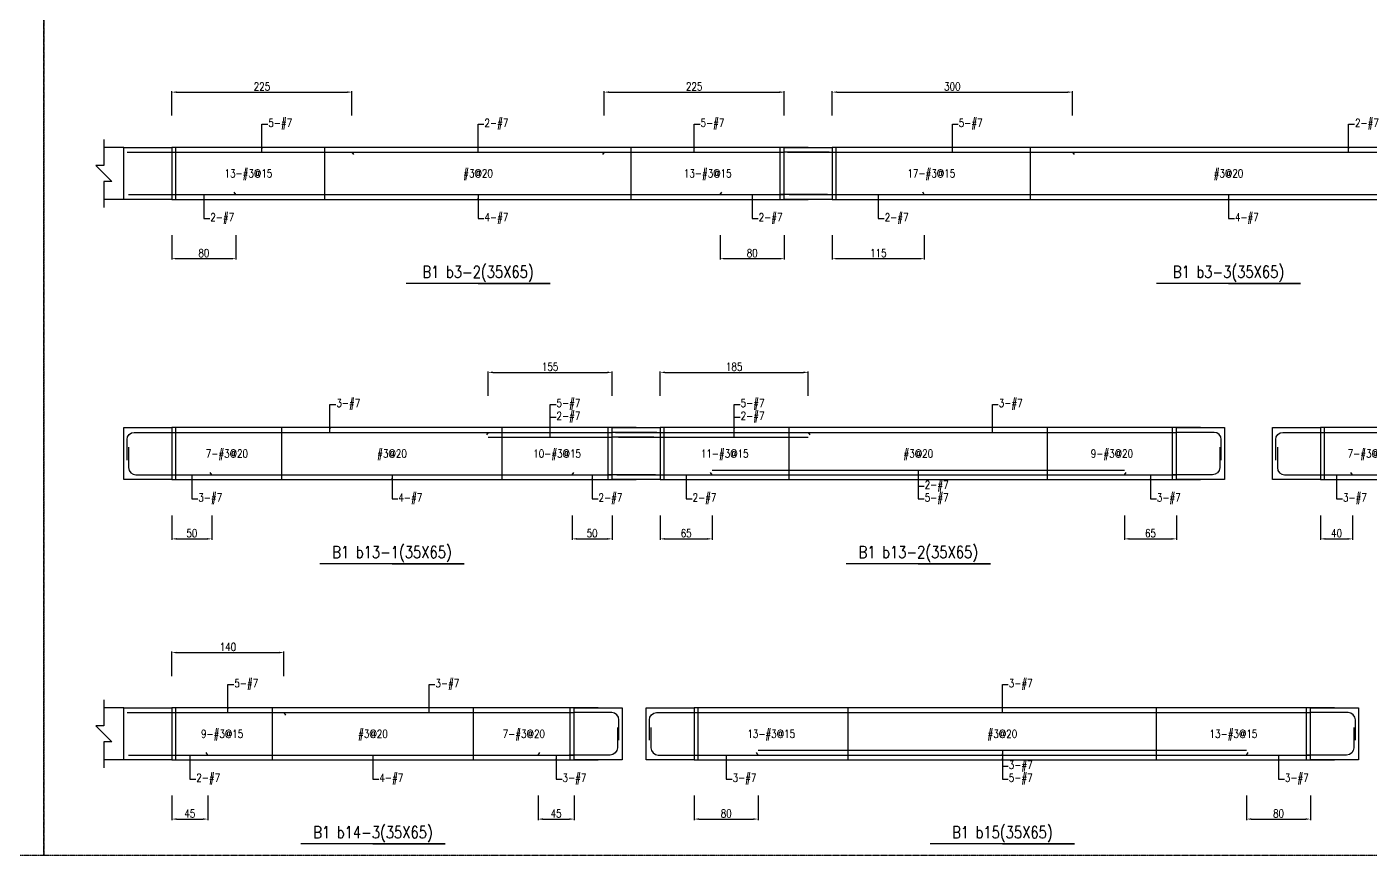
# Model space of a CAD drawing. Header units: millimetres. Extents: x 0 to 84580, y -12276 to 4373.
# Drawn here: x 74872 to 76550, y 0 to 1034 of the extents above; entities that cross this region are included whole.
import ezdxf
from ezdxf.enums import TextEntityAlignment as Align

# ---------------------------------------------------------------- set-up
doc = ezdxf.new("R2010")
doc.units = ezdxf.units.MM
doc.header["$MEASUREMENT"] = 0
doc.linetypes.add('CENTER', pattern=[2, 1.25, -0.25, 0.25, -0.25])
for name, color, linetype in [('S-DIM', 2, 'Continuous'), ('S-GRID', 1, 'CENTER'), ('S-LEADER', 2, 'Continuous'), ('S-RC', 130, 'Continuous'), ('S-REINF', 6, 'Continuous'), ('S-TEXT', 2, 'Continuous')]:
    doc.layers.add(name, color=color, linetype=linetype)
doc.styles.add('CS4', font='romans.shx', dxfattribs={"width": 0.8, "bigfont": 'lsp.shx'})
doc.styles.get("Standard").update_dxf_attribs({"font": 'arial.ttf'})
doc.dimstyles.new('ISO-25', dxfattribs={"dimtxt": 2.5, "dimasz": 2.5, "dimexe": 1.25, "dimexo": 0.625, "dimtad": 1, "dimtxsty": 'Standard', "dimcen": 2.5, "dimadec": 0, "dimazin": 0, "dimtfac": 1, "dimtmove": 0, "dimatfit": 3, "dimfxl": 0, "dimarcsym": 0})

# ---------------------------------------------------------------- blocks, each defined once
blk = doc.blocks.new('*D2091')
at = {"layer": 'DEFPOINTS', "color": 0, "transparency": 16777216}
for p in [(75278, 953), (75053, 923), (75278, 923)]:
    blk.add_point(p, dxfattribs=at)
at = {"layer": 'S-DIM', "color": 0, "lineweight": -2, "transparency": 16777216}
for p, q in [((75053, 923.625), (75053, 954.25)), ((75059, 953), (75272, 953)), ((75278, 923.625), (75278, 954.25))]:
    blk.add_line(p, q, dxfattribs=at)
at = {"layer": 'S-DIM', "color": 0, "transparency": 16777216}
for points in [[(75059, 954), (75059, 952), (75053, 953)], [(75272, 954), (75272, 952), (75278, 953)]]:
    blk.add_solid(points, dxfattribs=at)
at = {"layer": 'S-DIM', "color": 0, "transparency": 16777216, "insert": (75165.5, 960), "char_height": 10, "attachment_point": 5, "style": 'CS4'}
blk.add_mtext('225', dxfattribs=at)
blk = doc.blocks.new('*D2127')
at = {"layer": 'DEFPOINTS', "color": 0, "transparency": 16777216}
for p in [(75818, 953), (75593, 923), (75818, 923)]:
    blk.add_point(p, dxfattribs=at)
at = {"layer": 'S-DIM', "color": 0, "lineweight": -2, "transparency": 16777216}
for p, q in [((75593, 923.625), (75593, 954.25)), ((75599, 953), (75812, 953)), ((75818, 923.625), (75818, 954.25))]:
    blk.add_line(p, q, dxfattribs=at)
at = {"layer": 'S-DIM', "color": 0, "transparency": 16777216}
for points in [[(75599, 954), (75599, 952), (75593, 953)], [(75812, 954), (75812, 952), (75818, 953)]]:
    blk.add_solid(points, dxfattribs=at)
at = {"layer": 'S-DIM', "color": 0, "transparency": 16777216, "insert": (75705.5, 960), "char_height": 10, "attachment_point": 5, "style": 'CS4'}
blk.add_mtext('225', dxfattribs=at)
blk = doc.blocks.new('*D2128')
at = {"layer": 'DEFPOINTS', "color": 0, "transparency": 16777216}
for p in [(75053, 775), (75133, 775), (75133, 745)]:
    blk.add_point(p, dxfattribs=at)
at = {"layer": 'S-DIM', "color": 0, "lineweight": -2, "transparency": 16777216}
for p, q in [((75053, 774.375), (75053, 743.75)), ((75133, 774.375), (75133, 743.75)), ((75059, 745), (75127, 745))]:
    blk.add_line(p, q, dxfattribs=at)
at = {"layer": 'S-DIM', "color": 0, "transparency": 16777216}
for points in [[(75059, 746), (75059, 744), (75053, 745)], [(75127, 746), (75127, 744), (75133, 745)]]:
    blk.add_solid(points, dxfattribs=at)
at = {"layer": 'S-DIM', "color": 0, "transparency": 16777216, "insert": (75093, 752), "char_height": 10, "attachment_point": 5, "style": 'CS4'}
blk.add_mtext('80', dxfattribs=at)
blk = doc.blocks.new('*D2129')
at = {"layer": 'DEFPOINTS', "color": 0, "transparency": 16777216}
for p in [(75738, 775), (75818, 775), (75818, 745)]:
    blk.add_point(p, dxfattribs=at)
at = {"layer": 'S-DIM', "color": 0, "lineweight": -2, "transparency": 16777216}
for p, q in [((75738, 774.375), (75738, 743.75)), ((75818, 774.375), (75818, 743.75)), ((75744, 745), (75812, 745))]:
    blk.add_line(p, q, dxfattribs=at)
at = {"layer": 'S-DIM', "color": 0, "transparency": 16777216}
for points in [[(75744, 746), (75744, 744), (75738, 745)], [(75812, 746), (75812, 744), (75818, 745)]]:
    blk.add_solid(points, dxfattribs=at)
at = {"layer": 'S-DIM', "color": 0, "transparency": 16777216, "insert": (75778, 752), "char_height": 10, "attachment_point": 5, "style": 'CS4'}
blk.add_mtext('80', dxfattribs=at)
blk = doc.blocks.new('*D2130')
at = {"layer": 'DEFPOINTS', "color": 0, "transparency": 16777216}
for p in [(76178, 953), (75878, 923), (76178, 923)]:
    blk.add_point(p, dxfattribs=at)
at = {"layer": 'S-DIM', "color": 0, "lineweight": -2, "transparency": 16777216}
for p, q in [((75878, 923.625), (75878, 954.25)), ((75884, 953), (76172, 953)), ((76178, 923.625), (76178, 954.25))]:
    blk.add_line(p, q, dxfattribs=at)
at = {"layer": 'S-DIM', "color": 0, "transparency": 16777216}
for points in [[(75884, 954), (75884, 952), (75878, 953)], [(76172, 954), (76172, 952), (76178, 953)]]:
    blk.add_solid(points, dxfattribs=at)
at = {"layer": 'S-DIM', "color": 0, "transparency": 16777216, "insert": (76028, 960), "char_height": 10, "attachment_point": 5, "style": 'CS4'}
blk.add_mtext('300', dxfattribs=at)
blk = doc.blocks.new('*D2131')
at = {"layer": 'DEFPOINTS', "color": 0, "transparency": 16777216}
for p in [(75878, 775), (75993, 775), (75993, 745)]:
    blk.add_point(p, dxfattribs=at)
at = {"layer": 'S-DIM', "color": 0, "lineweight": -2, "transparency": 16777216}
for p, q in [((75878, 774.375), (75878, 743.75)), ((75993, 774.375), (75993, 743.75)), ((75884, 745), (75987, 745))]:
    blk.add_line(p, q, dxfattribs=at)
at = {"layer": 'S-DIM', "color": 0, "transparency": 16777216}
for points in [[(75884, 746), (75884, 744), (75878, 745)], [(75987, 746), (75987, 744), (75993, 745)]]:
    blk.add_solid(points, dxfattribs=at)
at = {"layer": 'S-DIM', "color": 0, "transparency": 16777216, "insert": (75935.5, 752), "char_height": 10, "attachment_point": 5, "style": 'CS4'}
blk.add_mtext('115', dxfattribs=at)
blk = doc.blocks.new('*D2133')
at = {"layer": 'DEFPOINTS', "color": 0, "transparency": 16777216}
for p in [(75603, 603), (75448, 573), (75603, 573)]:
    blk.add_point(p, dxfattribs=at)
at = {"layer": 'S-DIM', "color": 0, "lineweight": -2, "transparency": 16777216}
for p, q in [((75448, 573.625), (75448, 604.25)), ((75603, 573.625), (75603, 604.25)), ((75454, 603), (75597, 603))]:
    blk.add_line(p, q, dxfattribs=at)
at = {"layer": 'S-DIM', "color": 0, "transparency": 16777216}
for points in [[(75454, 604), (75454, 602), (75448, 603)], [(75597, 604), (75597, 602), (75603, 603)]]:
    blk.add_solid(points, dxfattribs=at)
at = {"layer": 'S-DIM', "color": 0, "transparency": 16777216, "insert": (75525.5, 610), "char_height": 10, "attachment_point": 5, "style": 'CS4'}
blk.add_mtext('155', dxfattribs=at)
blk = doc.blocks.new('*D2134')
at = {"layer": 'DEFPOINTS', "color": 0, "transparency": 16777216}
for p in [(75053, 425), (75103, 425), (75103, 395)]:
    blk.add_point(p, dxfattribs=at)
at = {"layer": 'S-DIM', "color": 0, "lineweight": -2, "transparency": 16777216}
for p, q in [((75053, 424.375), (75053, 393.75)), ((75103, 424.375), (75103, 393.75)), ((75059, 395), (75097, 395))]:
    blk.add_line(p, q, dxfattribs=at)
at = {"layer": 'S-DIM', "color": 0, "transparency": 16777216}
for points in [[(75059, 396), (75059, 394), (75053, 395)], [(75097, 396), (75097, 394), (75103, 395)]]:
    blk.add_solid(points, dxfattribs=at)
at = {"layer": 'S-DIM', "color": 0, "transparency": 16777216, "insert": (75078, 402), "char_height": 10, "attachment_point": 5, "style": 'CS4'}
blk.add_mtext('50', dxfattribs=at)
blk = doc.blocks.new('*D2135')
at = {"layer": 'DEFPOINTS', "color": 0, "transparency": 16777216}
for p in [(75553, 425), (75603, 425), (75603, 395)]:
    blk.add_point(p, dxfattribs=at)
at = {"layer": 'S-DIM', "color": 0, "lineweight": -2, "transparency": 16777216}
for p, q in [((75553, 424.375), (75553, 393.75)), ((75603, 424.375), (75603, 393.75)), ((75559, 395), (75597, 395))]:
    blk.add_line(p, q, dxfattribs=at)
at = {"layer": 'S-DIM', "color": 0, "transparency": 16777216}
for points in [[(75559, 396), (75559, 394), (75553, 395)], [(75597, 396), (75597, 394), (75603, 395)]]:
    blk.add_solid(points, dxfattribs=at)
at = {"layer": 'S-DIM', "color": 0, "transparency": 16777216, "insert": (75578, 402), "char_height": 10, "attachment_point": 5, "style": 'CS4'}
blk.add_mtext('50', dxfattribs=at)
blk = doc.blocks.new('*D2136')
at = {"layer": 'DEFPOINTS', "color": 0, "transparency": 16777216}
for p in [(75848, 603), (75663, 573), (75848, 573)]:
    blk.add_point(p, dxfattribs=at)
at = {"layer": 'S-DIM', "color": 0, "lineweight": -2, "transparency": 16777216}
for p, q in [((75663, 573.625), (75663, 604.25)), ((75848, 573.625), (75848, 604.25)), ((75669, 603), (75842, 603))]:
    blk.add_line(p, q, dxfattribs=at)
at = {"layer": 'S-DIM', "color": 0, "transparency": 16777216}
for points in [[(75669, 604), (75669, 602), (75663, 603)], [(75842, 604), (75842, 602), (75848, 603)]]:
    blk.add_solid(points, dxfattribs=at)
at = {"layer": 'S-DIM', "color": 0, "transparency": 16777216, "insert": (75755.5, 610), "char_height": 10, "attachment_point": 5, "style": 'CS4'}
blk.add_mtext('185', dxfattribs=at)
blk = doc.blocks.new('*D2137')
at = {"layer": 'DEFPOINTS', "color": 0, "transparency": 16777216}
for p in [(75663, 425), (75728, 425), (75728, 395)]:
    blk.add_point(p, dxfattribs=at)
at = {"layer": 'S-DIM', "color": 0, "lineweight": -2, "transparency": 16777216}
for p, q in [((75663, 424.375), (75663, 393.75)), ((75728, 424.375), (75728, 393.75)), ((75669, 395), (75722, 395))]:
    blk.add_line(p, q, dxfattribs=at)
at = {"layer": 'S-DIM', "color": 0, "transparency": 16777216}
for points in [[(75669, 396), (75669, 394), (75663, 395)], [(75722, 396), (75722, 394), (75728, 395)]]:
    blk.add_solid(points, dxfattribs=at)
at = {"layer": 'S-DIM', "color": 0, "transparency": 16777216, "insert": (75695.5, 402), "char_height": 10, "attachment_point": 5, "style": 'CS4'}
blk.add_mtext('65', dxfattribs=at)
blk = doc.blocks.new('*D2138')
at = {"layer": 'DEFPOINTS', "color": 0, "transparency": 16777216}
for p in [(76243, 425), (76308, 425), (76308, 395)]:
    blk.add_point(p, dxfattribs=at)
at = {"layer": 'S-DIM', "color": 0, "lineweight": -2, "transparency": 16777216}
for p, q in [((76243, 424.375), (76243, 393.75)), ((76308, 424.375), (76308, 393.75)), ((76249, 395), (76302, 395))]:
    blk.add_line(p, q, dxfattribs=at)
at = {"layer": 'S-DIM', "color": 0, "transparency": 16777216}
for points in [[(76249, 396), (76249, 394), (76243, 395)], [(76302, 396), (76302, 394), (76308, 395)]]:
    blk.add_solid(points, dxfattribs=at)
at = {"layer": 'S-DIM', "color": 0, "transparency": 16777216, "insert": (76275.5, 402), "char_height": 10, "attachment_point": 5, "style": 'CS4'}
blk.add_mtext('65', dxfattribs=at)
blk = doc.blocks.new('*D2140')
at = {"layer": 'DEFPOINTS', "color": 0, "transparency": 16777216}
for p in [(76488, 425), (76528, 425), (76528, 395)]:
    blk.add_point(p, dxfattribs=at)
at = {"layer": 'S-DIM', "color": 0, "lineweight": -2, "transparency": 16777216}
for p, q in [((76488, 424.375), (76488, 393.75)), ((76528, 424.375), (76528, 393.75)), ((76494, 395), (76522, 395))]:
    blk.add_line(p, q, dxfattribs=at)
at = {"layer": 'S-DIM', "color": 0, "transparency": 16777216}
for points in [[(76494, 396), (76494, 394), (76488, 395)], [(76522, 396), (76522, 394), (76528, 395)]]:
    blk.add_solid(points, dxfattribs=at)
at = {"layer": 'S-DIM', "color": 0, "transparency": 16777216, "insert": (76508, 402), "char_height": 10, "attachment_point": 5, "style": 'CS4'}
blk.add_mtext('40', dxfattribs=at)
blk = doc.blocks.new('*D2146')
at = {"layer": 'DEFPOINTS', "color": 0, "transparency": 16777216}
for p in [(75193, 253), (75053, 223), (75193, 223)]:
    blk.add_point(p, dxfattribs=at)
at = {"layer": 'S-DIM', "color": 0, "lineweight": -2, "transparency": 16777216}
for p, q in [((75053, 223.625), (75053, 254.25)), ((75059, 253), (75187, 253)), ((75193, 223.625), (75193, 254.25))]:
    blk.add_line(p, q, dxfattribs=at)
at = {"layer": 'S-DIM', "color": 0, "transparency": 16777216}
for points in [[(75059, 254), (75059, 252), (75053, 253)], [(75187, 254), (75187, 252), (75193, 253)]]:
    blk.add_solid(points, dxfattribs=at)
at = {"layer": 'S-DIM', "color": 0, "transparency": 16777216, "insert": (75123, 260), "char_height": 10, "attachment_point": 5, "style": 'CS4'}
blk.add_mtext('140', dxfattribs=at)
blk = doc.blocks.new('*D2147')
at = {"layer": 'DEFPOINTS', "color": 0, "transparency": 16777216}
for p in [(75053, 75), (75098, 75), (75098, 45)]:
    blk.add_point(p, dxfattribs=at)
at = {"layer": 'S-DIM', "color": 0, "lineweight": -2, "transparency": 16777216}
for p, q in [((75053, 74.375), (75053, 43.75)), ((75098, 74.375), (75098, 43.75)), ((75059, 45), (75092, 45))]:
    blk.add_line(p, q, dxfattribs=at)
at = {"layer": 'S-DIM', "color": 0, "transparency": 16777216}
for points in [[(75059, 46), (75059, 44), (75053, 45)], [(75092, 46), (75092, 44), (75098, 45)]]:
    blk.add_solid(points, dxfattribs=at)
at = {"layer": 'S-DIM', "color": 0, "transparency": 16777216, "insert": (75075.5, 52), "char_height": 10, "attachment_point": 5, "style": 'CS4'}
blk.add_mtext('45', dxfattribs=at)
blk = doc.blocks.new('*D2148')
at = {"layer": 'DEFPOINTS', "color": 0, "transparency": 16777216}
for p in [(75510.5, 75), (75555.5, 75), (75555.5, 45)]:
    blk.add_point(p, dxfattribs=at)
at = {"layer": 'S-DIM', "color": 0, "lineweight": -2, "transparency": 16777216}
for p, q in [((75510.5, 74.375), (75510.5, 43.75)), ((75555.5, 74.375), (75555.5, 43.75)), ((75516.5, 45), (75549.5, 45))]:
    blk.add_line(p, q, dxfattribs=at)
at = {"layer": 'S-DIM', "color": 0, "transparency": 16777216}
for points in [[(75516.5, 46), (75516.5, 44), (75510.5, 45)], [(75549.5, 46), (75549.5, 44), (75555.5, 45)]]:
    blk.add_solid(points, dxfattribs=at)
at = {"layer": 'S-DIM', "color": 0, "transparency": 16777216, "insert": (75533, 52), "char_height": 10, "attachment_point": 5, "style": 'CS4'}
blk.add_mtext('45', dxfattribs=at)
blk = doc.blocks.new('*D2149')
at = {"layer": 'DEFPOINTS', "color": 0, "transparency": 16777216}
for p in [(75705.5, 75), (75785.5, 75), (75785.5, 45)]:
    blk.add_point(p, dxfattribs=at)
at = {"layer": 'S-DIM', "color": 0, "lineweight": -2, "transparency": 16777216}
for p, q in [((75705.5, 74.375), (75705.5, 43.75)), ((75785.5, 74.375), (75785.5, 43.75)), ((75711.5, 45), (75779.5, 45))]:
    blk.add_line(p, q, dxfattribs=at)
at = {"layer": 'S-DIM', "color": 0, "transparency": 16777216}
for points in [[(75711.5, 46), (75711.5, 44), (75705.5, 45)], [(75779.5, 46), (75779.5, 44), (75785.5, 45)]]:
    blk.add_solid(points, dxfattribs=at)
at = {"layer": 'S-DIM', "color": 0, "transparency": 16777216, "insert": (75745.5, 52), "char_height": 10, "attachment_point": 5, "style": 'CS4'}
blk.add_mtext('80', dxfattribs=at)
blk = doc.blocks.new('*D2150')
at = {"layer": 'DEFPOINTS', "color": 0, "transparency": 16777216}
for p in [(76395.5, 75), (76475.5, 75), (76475.5, 45)]:
    blk.add_point(p, dxfattribs=at)
at = {"layer": 'S-DIM', "color": 0, "lineweight": -2, "transparency": 16777216}
for p, q in [((76395.5, 74.375), (76395.5, 43.75)), ((76475.5, 74.375), (76475.5, 43.75)), ((76401.5, 45), (76469.5, 45))]:
    blk.add_line(p, q, dxfattribs=at)
at = {"layer": 'S-DIM', "color": 0, "transparency": 16777216}
for points in [[(76401.5, 46), (76401.5, 44), (76395.5, 45)], [(76469.5, 46), (76469.5, 44), (76475.5, 45)]]:
    blk.add_solid(points, dxfattribs=at)
at = {"layer": 'S-DIM', "color": 0, "transparency": 16777216, "insert": (76435.5, 52), "char_height": 10, "attachment_point": 5, "style": 'CS4'}
blk.add_mtext('80', dxfattribs=at)

msp = doc.modelspace()

# ---------------------------------------------------------------- linework, layer by layer
for p, q in [((74993, 884), (74968, 884)), ((74993, 819), (74968, 819)), ((74993, 184), (74968, 184)), ((74993, 119), (74968, 119))]:
    msp.add_line(p, q)
at = {"layer": 'S-GRID'}
for points in [[(71664, 0), (74893, 0), (74893, 2069), (71664, 2069), (71664, 0)], [(71664, 0), (74893, 0), (74893, 2069), (71664, 2069), (71664, 0)], [(74893, 0), (78122, 0), (78122, 2069), (74893, 2069), (74893, 0)], [(74893, 0), (78122, 0), (78122, 2069), (74893, 2069), (74893, 0)]]:
    msp.add_lwpolyline(points, dxfattribs=at)
at = {"layer": 'S-RC'}
for points in [[(74968, 894), (74968, 861.5), (74958, 861.5), (74978, 841.5), (74968, 841.5), (74968, 809)], [(75053, 819), (74993, 819), (74993, 884), (75053, 884), (75053, 819)], [(75848, 884), (75053, 884)], [(75878, 819), (75818, 819), (75818, 884), (75878, 884), (75878, 819)], [(75878, 819), (75818, 819), (75818, 884), (75878, 884), (75878, 819)], [(76898, 884), (75878, 884)], [(75053, 819), (75848, 819)], [(75878, 819), (76898, 819)], [(75435.5, 714), (75525.5, 714), (75345.5, 714)], [(76373, 714), (76463, 714), (76283, 714)], [(75053, 469), (74993, 469), (74993, 534), (75053, 534), (75053, 469)], [(75633, 534), (75053, 534)], [(75663, 469), (75603, 469), (75603, 534), (75663, 534), (75663, 469)], [(75663, 469), (75603, 469), (75603, 534), (75663, 534), (75663, 469)], [(76338, 534), (75663, 534)], [(76368, 469), (76308, 469), (76308, 534), (76368, 534), (76368, 469)], [(76488, 469), (76428, 469), (76428, 534), (76488, 534), (76488, 469)], [(77000.5, 534), (76488, 534)], [(75053, 469), (75633, 469)], [(75663, 469), (76338, 469)], [(76488, 469), (77000.5, 469)], [(75328, 364), (75418, 364), (75238, 364)], [(75985.5, 364), (76075.5, 364), (75895.5, 364)], [(74968, 194), (74968, 161.5), (74958, 161.5), (74978, 141.5), (74968, 141.5), (74968, 109)], [(75053, 119), (74993, 119), (74993, 184), (75053, 184), (75053, 119)], [(75585.5, 184), (75053, 184)], [(75615.5, 119), (75555.5, 119), (75555.5, 184), (75615.5, 184), (75615.5, 119)], [(75705.5, 119), (75645.5, 119), (75645.5, 184), (75705.5, 184), (75705.5, 119)], [(76505.5, 184), (75705.5, 184)], [(76535.5, 119), (76475.5, 119), (76475.5, 184), (76535.5, 184), (76535.5, 119)], [(75053, 119), (75585.5, 119)], [(75705.5, 119), (76505.5, 119)], [(75304.25, 14), (75394.25, 14), (75214.25, 14)], [(76090.5, 14), (76180.5, 14), (76000.5, 14)]]:
    msp.add_lwpolyline(points, dxfattribs=at)
at = {"layer": 'S-REINF'}
for points in [[(74997, 878), (75053, 878)], [(75053, 878), (75278, 878)], [(75278, 878), (75280, 875)], [(75278, 878), (75593, 878)], [(75593, 878), (75591, 875)], [(75593, 878), (75818, 878)], [(75874, 878), (75818, 878)], [(75822, 878), (75878, 878)], [(75878, 878), (76178, 878)], [(76178, 878), (76180, 875)], [(76178, 878), (76868, 878)], [(74999, 825), (75053, 825)], [(75053, 825), (75133, 825)], [(75133, 825), (75131, 828)], [(75133, 825), (75738, 825)], [(75738, 825), (75740, 828)], [(75738, 825), (75818, 825)], [(75872, 825), (75812, 825)], [(75824, 825), (75878, 825)], [(75878, 825), (75993, 825)], [(75993, 825), (75991, 828)], [(75993, 825), (76753, 825)], [(75053, 528), (75448, 528)], [(75448, 528), (75446, 525)], [(75448, 528), (75603, 528)], [(75448, 522), (75603, 522)], [(75659, 528), (75603, 528)], [(75655, 522), (75603, 522)], [(75607, 528), (75663, 528)], [(75611, 522), (75663, 522)], [(75663, 528), (75848, 528)], [(75663, 522), (75848, 522)], [(75848, 528), (75850, 525)], [(75848, 528), (76308, 528)], [(76488, 528), (76835.5, 528)], [(75053, 475), (75103, 475)], [(75103, 475), (75101, 478)], [(75103, 475), (75553, 475)], [(75553, 475), (75555, 478)], [(75553, 475), (75603, 475)], [(75657, 475), (75597, 475)], [(75609, 475), (75663, 475)], [(75663, 475), (75728, 475)], [(75728, 475), (75726, 478)], [(75728, 481), (76243, 481)], [(75728, 475), (76243, 475)], [(76243, 475), (76245, 478)], [(76243, 475), (76308, 475)], [(76488, 475), (76528, 475)], [(76528, 475), (76526, 478)], [(76528, 475), (76930.5, 475)], [(74997, 178), (75053, 178)], [(75053, 178), (75193, 178)], [(75193, 178), (75195, 175)], [(75193, 178), (75555.5, 178)], [(75705.5, 178), (75935.5, 178)], [(75935.5, 178), (76245.5, 178)], [(76245.5, 178), (76475.5, 178)], [(74999, 125), (75053, 125)], [(75053, 125), (75098, 125)], [(75098, 125), (75096, 128)], [(75098, 125), (75510.5, 125)], [(75510.5, 125), (75512.5, 128)], [(75510.5, 125), (75555.5, 125)], [(75705.5, 125), (75785.5, 125)], [(75785.5, 125), (75783.5, 128)], [(75785.5, 131), (76395.5, 131)], [(75785.5, 125), (76395.5, 125)], [(76395.5, 125), (76397.5, 128)], [(76395.5, 125), (76475.5, 125)]]:
    msp.add_lwpolyline(points, dxfattribs=at)
at = {"layer": 'S-REINF', "color": 1}
for points in [[(75058, 819), (75058, 884)], [(75244.25, 819), (75244.25, 884)], [(75626.75, 819), (75626.75, 884)], [(75813, 819), (75813, 884)], [(75883, 819), (75883, 884)], [(76125.5, 819), (76125.5, 884)], [(75058, 469), (75058, 534)], [(75190.5, 469), (75190.5, 534)], [(75465.5, 469), (75465.5, 534)], [(75598, 469), (75598, 534)], [(75668, 469), (75668, 534)], [(75824.25, 469), (75824.25, 534)], [(76146.75, 469), (76146.75, 534)], [(76303, 469), (76303, 534)], [(76493, 469), (76493, 534)], [(75058, 119), (75058, 184)], [(75178.625, 119), (75178.625, 184)], [(75429.875, 119), (75429.875, 184)], [(75550.5, 119), (75550.5, 184)], [(75710.5, 119), (75710.5, 184)], [(75898, 119), (75898, 184)], [(76283, 119), (76283, 184)], [(76470.5, 119), (76470.5, 184)]]:
    msp.add_lwpolyline(points, dxfattribs=at)
at = {"layer": 'S-REINF'}
for points in [[(74997, 493.5), (74997, 519, -0.41421356), (75006, 528), (75053, 528)], [(76364, 493.5), (76364, 519, 0.41421356), (76355, 528), (76308, 528)], [(76432, 493.5), (76432, 519, -0.41421356), (76441, 528), (76488, 528)], [(74999, 509.5), (74999, 484, 0.41421356), (75008, 475), (75053, 475)], [(76362, 509.5), (76362, 484, -0.41421356), (76353, 475), (76302, 475)], [(76434, 509.5), (76434, 484, 0.41421356), (76443, 475), (76488, 475)], [(75611.5, 143.5), (75611.5, 169, 0.41421356), (75602.5, 178), (75555.5, 178)], [(75649.5, 143.5), (75649.5, 169, -0.41421356), (75658.5, 178), (75705.5, 178)], [(76531.5, 143.5), (76531.5, 169, 0.41421356), (76522.5, 178), (76475.5, 178)], [(75609.5, 159.5), (75609.5, 134, -0.41421356), (75600.5, 125), (75549.5, 125)], [(75651.5, 159.5), (75651.5, 134, 0.41421356), (75660.5, 125), (75705.5, 125)], [(76529.5, 159.5), (76529.5, 134, -0.41421356), (76520.5, 125), (76469.5, 125)]]:
    msp.add_lwpolyline(points, format="xyb", dxfattribs=at)

# ---------------------------------------------------------------- texts
at = {"layer": 'S-LEADER', "char_height": 10, "attachment_point": 4, "style": 'CS4'}
for s, insert in [('5-#7', (75173.5, 913)), ('2-#7', (75443.5, 913)), ('5-#7', (75713.5, 913)), ('5-#7', (76036, 913)), ('2-#7', (76531, 913)), ('2-#7', (75101, 795)), ('4-#7', (75443.5, 795)), ('2-#7', (75786, 795)), ('2-#7', (75943.5, 795)), ('4-#7', (76381, 795)), ('3-#7', (75258.5, 563)), ('5-#7', (75533.5, 563)), ('3-#7', (76086, 563)), ('2-#7', (75533.5, 547)), ('2-#7', (75763.5, 547)), ('3-#7', (75086, 445)), ('4-#7', (75336, 445)), ('2-#7', (75586, 445)), ('2-#7', (75703.5, 445)), ('2-#7', (75993.5, 461)), ('5-#7', (75993.5, 445)), ('3-#7', (76283.5, 445)), ('3-#7', (76516, 445)), ('5-#7', (75131, 213)), ('3-#7', (75382.25, 213)), ('3-#7', (76098.5, 213)), ('3-#7', (76098.5, 111)), ('2-#7', (75083.5, 95)), ('4-#7', (75312.25, 95)), ('3-#7', (75541, 95)), ('3-#7', (75753.5, 95)), ('5-#7', (76098.5, 95)), ('3-#7', (76443.5, 95))]:
    msp.add_mtext(s, dxfattribs=dict(at, insert=insert))
at = {"layer": 'S-LEADER', "insert": (75763.5, 563), "char_height": 10, "width": 26.98376, "attachment_point": 4, "style": 'CS4'}
msp.add_mtext('5-#7', dxfattribs=at)
at = {"layer": 'S-RC', "style": 'CS4', "width": 0.8}
for s, p in [('B1 b3-2(35X65)', (75435.5, 721)), ('B1 b3-3(35X65)', (76373, 721)), ('B1 b13-1(35X65)', (75328, 371)), ('B1 b13-2(35X65)', (75985.5, 371)), ('B1 b14-3(35X65)', (75304.25, 21)), ('B1 b15(35X65)', (76090.5, 21))]:
    msp.add_text(s, height=15, dxfattribs=at).set_placement(p, align=Align.CENTER)
at = {"layer": 'S-TEXT', "color": 1, "style": 'CS4', "width": 0.8}
for s, p in [('13-#3@15', (75148.625, 846.5)), ('#3@20', (75435.5, 846.5)), ('13-#3@15', (75722.375, 846.5)), ('17-#3@15', (76001.75, 846.5)), ('#3@20', (76373, 846.5)), ('7-#3@20', (75121.75, 496.5)), ('#3@20', (75328, 496.5)), ('10-#3@15', (75534.25, 496.5)), ('11-#3@15', (75743.625, 496.5)), ('#3@20', (75985.5, 496.5)), ('9-#3@20', (76227.375, 496.5)), ('7-#3@20', (76548.312, 496.5)), ('9-#3@15', (75115.812, 146.5)), ('#3@20', (75304.25, 146.5)), ('7-#3@20', (75492.688, 146.5)), ('13-#3@15', (75801.75, 146.5)), ('#3@20', (76090.5, 146.5)), ('13-#3@15', (76379.25, 146.5))]:
    msp.add_text(s, height=10, dxfattribs=at).set_placement(p, align=Align.CENTER)

# ---------------------------------------------------------------- dimensions: what is measured, and where the dimension line sits
at = {"layer": 'S-DIM'}
for p1, p2, distance, picture, middle in [((75053, 923), (75278, 923), 30, '*D2091', (75165.5, 960)), ((75593, 923), (75818, 923), 30, '*D2127', (75705.5, 960)), ((75878, 923), (76178, 923), 30, '*D2130', (76028, 960)), ((75053, 775), (75133, 775), -30, '*D2128', (75093, 752)), ((75738, 775), (75818, 775), -30, '*D2129', (75778, 752)), ((75878, 775), (75993, 775), -30, '*D2131', (75935.5, 752)), ((75448, 573), (75603, 573), 30, '*D2133', (75525.5, 610)), ((75663, 573), (75848, 573), 30, '*D2136', (75755.5, 610)), ((75053, 425), (75103, 425), -30, '*D2134', (75078, 402)), ((75553, 425), (75603, 425), -30, '*D2135', (75578, 402)), ((75663, 425), (75728, 425), -30, '*D2137', (75695.5, 402)), ((76243, 425), (76308, 425), -30, '*D2138', (76275.5, 402)), ((76488, 425), (76528, 425), -30, '*D2140', (76508, 402)), ((75053, 223), (75193, 223), 30, '*D2146', (75123, 260)), ((75053, 75), (75098, 75), -30, '*D2147', (75075.5, 52)), ((75510.5, 75), (75555.5, 75), -30, '*D2148', (75533, 52)), ((75705.5, 75), (75785.5, 75), -30, '*D2149', (75745.5, 52)), ((76395.5, 75), (76475.5, 75), -30, '*D2150', (76435.5, 52))]:
    dim = msp.add_aligned_dim(p1=p1, p2=p2, distance=distance, dimstyle='ISO-25', override={"dimtxt": 10, "dimasz": 6, "dimgap": 2, "dimtxsty": 'CS4'}, dxfattribs=at)
    dim.commit()
    dim.dimension.update_dxf_attribs({"geometry": picture, "text_midpoint": middle})

# ---------------------------------------------------------------- leaders
at = {"layer": 'S-LEADER', "annotation_type": 0, "has_hookline": 1, "hookline_direction": 0, "text_width": 30.857}
for points in [[(75165.5, 878), (75165.5, 913), (75172.875, 913)], [(75435.5, 878), (75435.5, 913), (75442.875, 913)], [(75705.5, 878), (75705.5, 913), (75712.875, 913)], [(76028, 878), (76028, 913), (76035.375, 913)], [(76523, 878), (76523, 913), (76530.375, 913)], [(75093, 825), (75093, 795), (75100.375, 795)], [(75435.5, 825), (75435.5, 795), (75442.875, 795)], [(75778, 825), (75778, 795), (75785.375, 795)], [(75935.5, 825), (75935.5, 795), (75942.875, 795)], [(76373, 825), (76373, 795), (76380.375, 795)], [(75250.5, 528), (75250.5, 563), (75257.875, 563)], [(75525.5, 528), (75525.5, 563), (75532.875, 563)], [(75755.5, 528), (75755.5, 563), (75762.875, 563)], [(76078, 528), (76078, 563), (76085.375, 563)], [(75525.5, 522), (75525.5, 547), (75532.875, 547)], [(75755.5, 522), (75755.5, 547), (75762.875, 547)], [(75078, 475), (75078, 445), (75085.375, 445)], [(75328, 475), (75328, 445), (75335.375, 445)], [(75578, 475), (75578, 445), (75585.375, 445)], [(75695.5, 475), (75695.5, 445), (75702.875, 445)], [(75985.5, 481), (75985.5, 461), (75992.875, 461)], [(75985.5, 475), (75985.5, 445), (75992.875, 445)], [(76275.5, 475), (76275.5, 445), (76282.875, 445)], [(76508, 475), (76508, 445), (76515.375, 445)], [(75123, 178), (75123, 213), (75130.375, 213)], [(75374.25, 178), (75374.25, 213), (75381.625, 213)], [(76090.5, 178), (76090.5, 213), (76097.875, 213)], [(75075.5, 125), (75075.5, 95), (75082.875, 95)], [(75304.25, 125), (75304.25, 95), (75311.625, 95)], [(75533, 125), (75533, 95), (75540.375, 95)], [(75745.5, 125), (75745.5, 95), (75752.875, 95)], [(76090.5, 131), (76090.5, 111), (76097.875, 111)], [(76090.5, 125), (76090.5, 95), (76097.875, 95)], [(76435.5, 125), (76435.5, 95), (76442.875, 95)]]:
    msp.add_leader(points, dimstyle='ISO-25', override={"dimasz": 6, "dimtad": 0}, dxfattribs=at)

doc.saveas('drawing.dxf')
